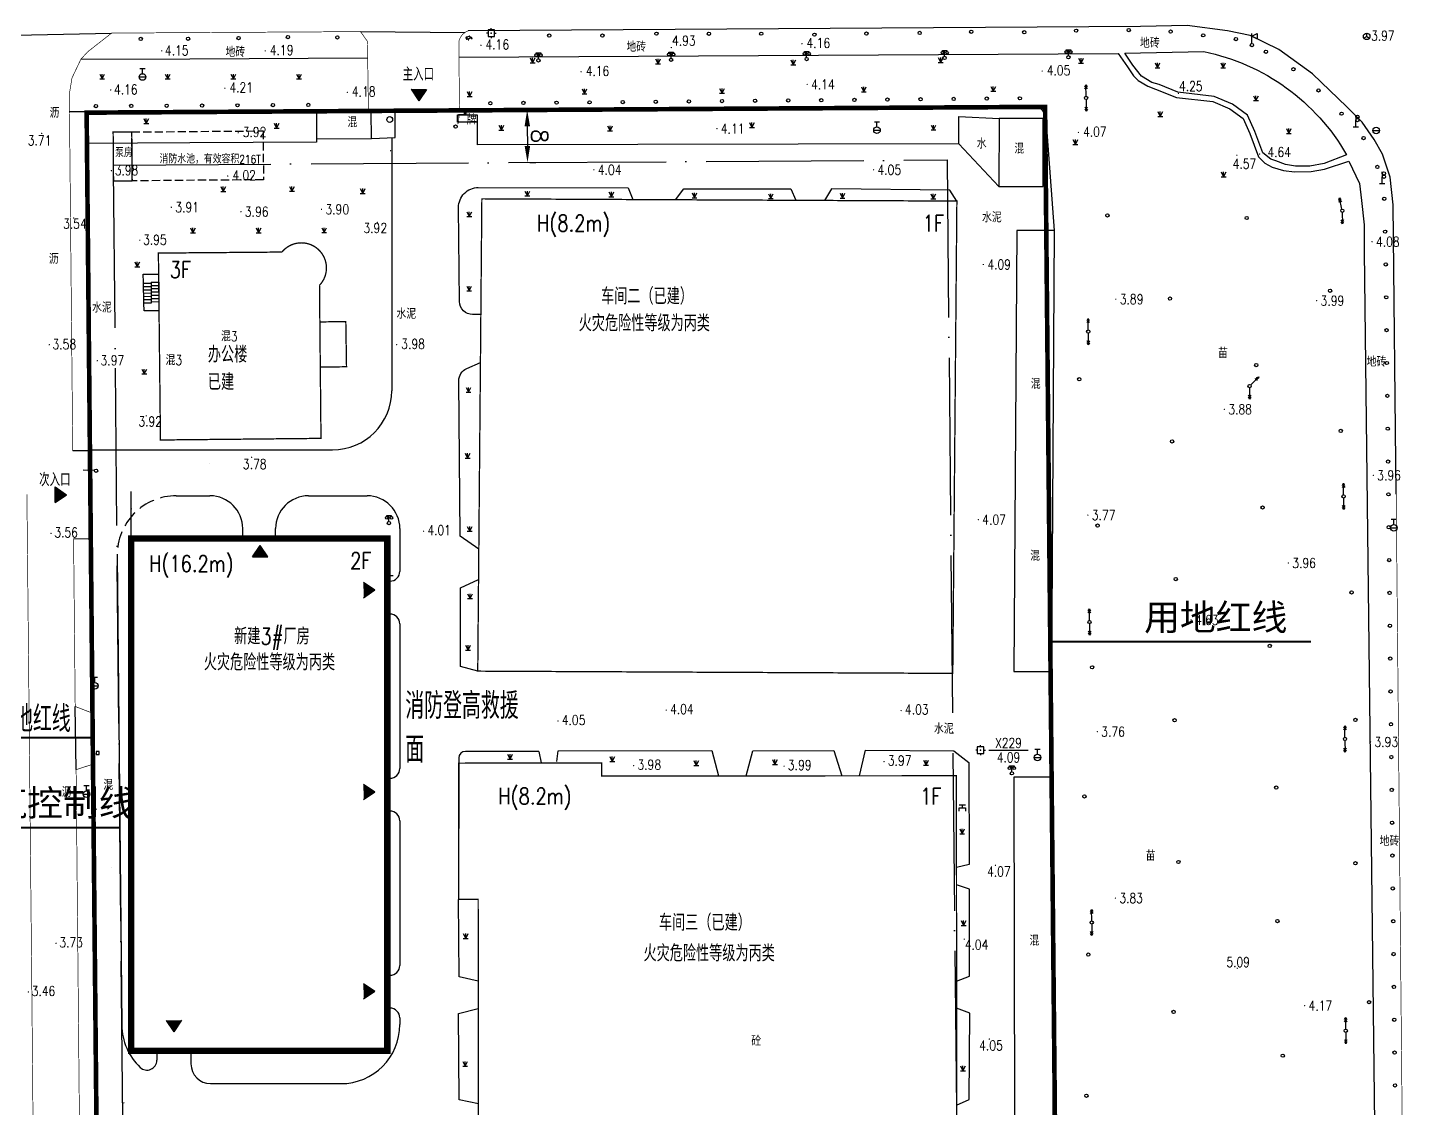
# Model space of a CAD drawing. Header units: millimetres. Extents: x 492948 to 493679, y 3432061 to 3432500.
# Drawn here: x 493225.3 to 493434.6, y 3432156.5 to 3432321.1 of the extents above; entities that cross this region are included whole.
import ezdxf
from ezdxf.enums import TextEntityAlignment as Align

# ---------------------------------------------------------------- set-up
doc = ezdxf.new("R2010")
doc.units = ezdxf.units.MM
for name, pattern in [('ACAD_ISO04W100', [30, 24, -3, 0, -3]), ('DASH', [0.35, 0.25, -0.1]), ('DOTE', [2.42, 2, -0.2, 0.02, -0.2])]:
    doc.linetypes.add(name, pattern=pattern)
for name, color, linetype in [('DIM_SYMB', 3, 'Continuous'), ('DLSS', 4, 'Continuous'), ('剖面墙', 6, 'DOTE'), ('地形', 8, 'Continuous'), ('建筑线', 4, 'Continuous'), ('细线', 253, 'Continuous'), ('道路', 42, 'Continuous')]:
    doc.layers.add(name, color=color, linetype=linetype)
doc.styles.add('_HZTXT', font='txt.shx', dxfattribs={"width": 0.8, "bigfont": 'hztxt.shx'})
doc.styles.add('HZ', font='rs.shx', dxfattribs={"width": 0.8, "bigfont": 'hztxt.shx'})
doc.styles.get("Standard").update_dxf_attribs({"font": 'txt', "bigfont": 'gbcbig.shx'})
doc.dimstyles.new('ISO-25', dxfattribs={"dimtxt": 2.5, "dimasz": 2.5, "dimexe": 1.25, "dimexo": 0.625, "dimtad": 1, "dimtxsty": 'Standard', "dimcen": 2.5, "dimadec": 0, "dimazin": 0, "dimtfac": 1, "dimtmove": 0, "dimatfit": 3, "dimfxl": 1, "dimarcsym": 0})

# ---------------------------------------------------------------- blocks, each defined once
blk = doc.blocks.new('gc170')
at = {"linetype": 'Continuous'}
blk.add_circle((0, 0), 0.5, dxfattribs=at)
blk = doc.blocks.new('GC200')
at = {"linetype": 'Continuous', "const_width": 0.2, "flags": 128}
blk.add_lwpolyline([(-0.1, 0, 1), (0.1, 0, 1)], format="xyb", close=True, dxfattribs=at)
blk = doc.blocks.new('gc299')
for points in [[(-0.8, 0), (0, 0), (0.8, 0)], [(0, 3.1), (0, 3.6)], [(0, 3.1), (0, 2.1)], [(0, 1.6), (0, 2.1)], [(0, 0), (0, 1.6)]]:
    blk.add_lwpolyline(points)
for centre in [(0.5, 3.1), (0.5, 2.1)]:
    blk.add_circle(centre, 0.5)
blk = doc.blocks.new('gcbj0612')
for p, q in [((-0.75, 0.26), (0.16, 0.53)), ((-0.57, -0.34), (0.34, -0.07))]:
    blk.add_line(p, q)
at = {"flags": 128}
for points in [[(-0.73, 0.26), (-0.77, 0.25), (-0.79, 0.23), (-0.81, 0.19), (-0.83, 0.15), (-0.84, 0.1), (-0.84, 0.05), (-0.84, -0.01), (-0.83, -0.07), (-0.81, -0.12), (-0.79, -0.18), (-0.77, -0.23), (-0.74, -0.27), (-0.7, -0.3), (-0.67, -0.33), (-0.63, -0.34), (-0.6, -0.34), (-0.57, -0.34), (-0.54, -0.32), (-0.51, -0.29), (-0.49, -0.25), (-0.48, -0.2), (-0.47, -0.15), (-0.47, -0.1), (-0.48, -0.04), (-0.49, 0.02), (-0.51, 0.07), (-0.54, 0.13), (-0.56, 0.17), (-0.6, 0.21), (-0.63, 0.24), (-0.67, 0.26), (-0.7, 0.27)], [(-0.71, 0.18), (-0.72, 0.17), (-0.75, 0.12), (-0.75, 0.04), (-0.74, -0.06), (-0.7, -0.15), (-0.66, -0.22), (-0.62, -0.25), (-0.6, -0.26), (-0.59, -0.24), (-0.57, -0.2), (-0.56, -0.12), (-0.58, -0.02), (-0.61, 0.08), (-0.66, 0.14), (-0.7, 0.17)]]:
    blk.add_lwpolyline(points, close=True, dxfattribs=at)
blk.add_lwpolyline([(0.3, -0.08), (0.33, -0.07), (0.36, -0.05), (0.38, -0.02), (0.4, 0.02), (0.41, 0.07), (0.42, 0.12), (0.41, 0.18), (0.41, 0.23), (0.39, 0.29), (0.37, 0.35), (0.35, 0.4), (0.32, 0.44), (0.28, 0.48), (0.25, 0.51), (0.21, 0.52), (0.18, 0.53), (0.15, 0.52)], dxfattribs=at)
at = {"extrusion": (0, 0, -1), "flags": 128}
blk.add_lwpolyline([(-0.4, 0.25), (-0.51, 0.28), (-0.61, 0.29), (-0.69, 0.27), (-0.77, 0.2), (-0.81, 0.09), (-0.82, -0.01), (-0.8, -0.06), (-0.76, -0.08), (-0.7, -0.09), (-0.64, -0.09), (-0.59, -0.07), (-0.57, -0.04), (-0.59, -0.01), (-0.63, 0.02), (-0.69, 0.03), (-0.75, 0.03), (-0.79, 0.02), (-0.84, -0.01), (-0.89, -0.1), (-0.91, -0.19), (-0.9, -0.29), (-0.87, -0.38)], dxfattribs=at)
blk.add_lwpolyline([(-0.09, -0.2), (-0.22, -0.54), (0.05, -0.54)], close=True)
blk = doc.blocks.new('*U3')
at = {"linetype": 'Continuous'}
for points in [[(0, 0), (0.5, 0.5), (-0.5, 0.5)], [(0, 0), (-0.5, 0.5), (-0.5, -0.5)], [(0, 0), (-0.5, -0.5), (0.5, -0.5)], [(0, 0), (0.5, -0.5), (0.5, 0.5)]]:
    blk.add_solid(points, dxfattribs=at)
blk = doc.blocks.new('gc002')
blk.add_lwpolyline([(-0.5, -0.5), (0.5, -0.5), (0.5, 0.5), (-0.5, 0.5), (-0.5, -0.5)])
at = {"linetype": 'Continuous'}
blk.add_blockref('*U3', (0, 0), dxfattribs=at)
blk = doc.blocks.new('gc259')
at = {"linetype": 'Continuous', "flags": 128}
for points in [[(-1, 0), (-1.5, 0)], [(-1, -1), (1, -1), (1, 1), (-1, 1), (-1, -1)], [(0, 1), (0, 1.5)], [(1, 0), (1.5, 0)], [(0, -1), (0, -1.5)]]:
    blk.add_lwpolyline(points, dxfattribs=at)
at = {"linetype": 'Continuous'}
blk.add_point((0, 0), dxfattribs=at)
blk.add_point((0, 0), dxfattribs=at)
blk = doc.blocks.new('gc013a')
at = {"linetype": 'Continuous'}
blk.add_line((0.5, 0), (4, 0), dxfattribs=at)
at = {"linetype": 'Continuous', "flags": 128}
for points in [[(2.77, 0.35), (3.38, 0), (2.77, -0.35)], [(3.39, 0.35), (4, 0), (3.39, -0.35)]]:
    blk.add_lwpolyline(points, dxfattribs=at)
blk = doc.blocks.new('gc133')
for p, q in [((-1, 0), (1, 0)), ((-0.8, 2.6), (0.8, 2.6)), ((0, 1), (0, 2.6))]:
    blk.add_line(p, q)
blk.add_circle((0, 0), 1)
blk = doc.blocks.new('gc013c')
at = {"linetype": 'Continuous'}
blk.add_line((0.5, 0), (4, 0), dxfattribs=at)
at = {"linetype": 'Continuous', "const_width": 0.15, "flags": 128}
blk.add_lwpolyline([(3.775, 0, 1), (3.925, 0, 1)], format="xyb", close=True, dxfattribs=at)
blk = doc.blocks.new('gc042')
blk.add_line((-1, 0), (1, 0))
blk.add_circle((0, 0), 1)
blk = doc.blocks.new('gc048')
for q in [(-0.87, -0.5), (0, 1), (0.87, -0.5)]:
    blk.add_line((0, 0), q)
blk.add_circle((0, 0), 1)
blk = doc.blocks.new('gc124')
for p, q in [((-0.75, 1.5), (0, 0)), ((-0.75, 0), (0.75, 0)), ((0, 0), (0, 1.5)), ((0, 0), (0.75, 1.5))]:
    blk.add_line(p, q)
blk = doc.blocks.new('gcx1')
blk.add_circle((0, 0), 0.5)
blk = doc.blocks.new('gc097')
for p, q in [((-0.7, 2), (-0.7, 2.3)), ((-0.7, 2.3), (0.7, 2.3)), ((0, 0.5), (0, 2.3)), ((0.7, 2.3), (0.7, 2))]:
    blk.add_line(p, q)
for centre, radius in [((-0.7, 1.6), 0.4), ((0, 0), 0.5), ((0.73, 1.6), 0.4)]:
    blk.add_circle(centre, radius)
blk = doc.blocks.new('gc019')
for p, q in [((0, 0.5), (0, 3.5)), ((0, 2.7), (1.6, 3.5)), ((1.6, 1.9), (0, 2.7)), ((1.6, 3.5), (1.6, 1.9))]:
    blk.add_line(p, q)
blk.add_circle((0, 0), 0.5)
blk = doc.blocks.new('gc018')
for p, q in [((-1, 1), (1, 1)), ((-1, 0), (1, 0)), ((-1, -1), (-1, 0)), ((0, 0), (0, 1)), ((1, 0), (1, -1))]:
    blk.add_line(p, q)
blk = doc.blocks.new('*D33')
at = {"color": 0, "lineweight": -2}
for p, q in [((493301.76, 3432308.52), (493302.66, 3432308.52)), ((493301.43, 3432306.02), (493301.45, 3432303.02)), ((493301.81, 3432300.52), (493302.71, 3432300.52))]:
    blk.add_line(p, q, dxfattribs=at)
at = {"color": 0}
for points in [[(493301.85, 3432306.02), (493301.01, 3432306.01), (493301.41, 3432308.52)], [(493301.86, 3432303.02), (493301.03, 3432303.01), (493301.46, 3432300.52)]]:
    blk.add_solid(points, dxfattribs=at)
at = {"layer": 'Defpoints', "color": 0}
for p in [(493301.14, 3432308.52), (493301.19, 3432300.52), (493301.46, 3432300.52)]:
    blk.add_point(p, dxfattribs=at)
at = {"color": 0, "insert": (493303.31, 3432304.53), "char_height": 2.5, "attachment_point": 5, "rotation": 270.3466}
blk.add_mtext('8', dxfattribs=at)

msp = doc.modelspace()

# ---------------------------------------------------------------- hatches: boundary and pattern name
at = {"layer": '细线', "linetype": 'Continuous'}
for points in [[(493283.726, 3432311.665), (493286.078, 3432311.656), (493284.895, 3432309.921)], [(493229.517, 3432248.765), (493229.526, 3432251.117), (493231.261, 3432249.934)], [(493259.551, 3432240.473), (493261.904, 3432240.482), (493260.721, 3432242.217)], [(493276.474, 3432236.611), (493276.484, 3432234.258), (493278.218, 3432235.442)], [(493276.474, 3432205.874), (493276.484, 3432203.521), (493278.218, 3432204.705)], [(493276.474, 3432175.517), (493276.484, 3432173.164), (493278.218, 3432174.347)], [(493248.746, 3432169.921), (493246.393, 3432169.911), (493247.577, 3432168.176)]]:
    msp.add_hatch(color=7, dxfattribs=at).paths.add_polyline_path(points)

# ---------------------------------------------------------------- linework, layer by layer
at = {"color": 1, "linetype": 'ACAD_ISO04W100'}
for p, q in [((493238.383, 3432300.136), (493365.381, 3432300.904)), ((493240.087, 3432124.835), (493238.383, 3432300.136)), ((493365.381, 3432300.904), (493367.093, 3432124.835))]:
    msp.add_line(p, q, dxfattribs=at)
at = {"color": 1, "lineweight": 100, "const_width": 0.7, "flags": 128}
msp.add_lwpolyline([(493236.135, 3432119.835), (493234.305, 3432308.111), (493380.303, 3432308.994), (493382.142, 3432119.835)], close=True, dxfattribs=at)
at = {"const_width": 0.3}
for points in [[(493381.095, 3432227.546), (493420.792, 3432227.546)], [(493235.23, 3432212.935), (493215.868, 3432212.935)], [(493239.363, 3432199.27), (493215.582, 3432199.27)]]:
    msp.add_lwpolyline(points, dxfattribs=at)
at = {"layer": 'DIM_SYMB', "linetype": 'Continuous'}
for points in [[(493285.835, 3432284.476, 0, 0, 0), (493284.215, 3432284.514, 0.4, 0, 0), (493282.716, 3432284.55, 0, 0, 0)], [(493286.305, 3432284.474, 0, 0, 0), (493288.098, 3432284.498, 0.4, 0, 0), (493289.597, 3432284.518, 0, 0, 0)], [(493259.661, 3432254.716, 0, 0, 0), (493254.566, 3432254.733, 0.4, 0, 0), (493253.066, 3432254.746, 0, 0, 0)], [(493286.238, 3432244.429, 0, 0, 0), (493286.281, 3432239.335, 0.4, 0, 0), (493286.286, 3432237.835, 0, 0, 0)], [(493237.871, 3432220.093, 0, 0, 0), (493237.797, 3432225.188, 0.4, 0, 0), (493237.768, 3432226.687, 0, 0, 0)], [(493285.945, 3432223.627, 0, 0, 0), (493284.325, 3432223.666, 0.4, 0, 0), (493282.826, 3432223.701, 0, 0, 0)], [(493286.415, 3432223.626, 0, 0, 0), (493288.208, 3432223.65, 0.4, 0, 0), (493289.707, 3432223.67, 0, 0, 0)], [(493238.089, 3432199.777, 0, 0, 0), (493238.131, 3432194.682, 0.4, 0, 0), (493238.137, 3432193.182, 0, 0, 0)], [(493286.095, 3432194.188, 0, 0, 0), (493286.226, 3432199.282, 0.4, 0, 0), (493286.258, 3432200.781, 0, 0, 0)], [(493285.958, 3432186.156, 0, 0, 0), (493284.339, 3432186.195, 0.4, 0, 0), (493282.839, 3432186.23, 0, 0, 0)], [(493286.429, 3432186.155, 0, 0, 0), (493288.221, 3432186.179, 0.4, 0, 0), (493289.721, 3432186.199, 0, 0, 0)], [(493238.074, 3432176.846, 0, 0, 0), (493237.977, 3432181.94, 0.4, 0, 0), (493237.941, 3432183.44, 0, 0, 0)]]:
    msp.add_lwpolyline(points, format="xyseb", dxfattribs=at)
at = {"layer": '剖面墙', "linetype": 'DASH', "ltscale": 5}
msp.add_lwpolyline([(493241.181, 3432305.169), (493261.18, 3432305.337), (493261.242, 3432297.897), (493241.243, 3432297.729)], close=True, dxfattribs=at)
at = {"layer": '地形', "color": 8}
for p, q in [((493250.028, 3432316.324), (493277.111, 3432316.469)), ((493233.424, 3432316.235), (493250.028, 3432316.324)), ((493291.821, 3432308.592), (493292.07, 3432308.578)), ((493291.808, 3432307.766), (493292.058, 3432307.772)), ((493242.993, 3432279.084), (493242.95, 3432282.317)), ((493244.137, 3432282.105), (493242.953, 3432282.107)), ((493244.14, 3432281.605), (493242.96, 3432281.603)), ((493244.143, 3432281.105), (493242.966, 3432281.099)), ((493244.136, 3432282.314), (493244.154, 3432279.105)), ((493244.136, 3432282.314), (493245.284, 3432282.311)), ((493244.139, 3432281.814), (493245.289, 3432281.815)), ((493244.142, 3432281.314), (493245.295, 3432281.319)), ((493245.284, 3432282.311), (493245.319, 3432279.127)), ((493244.146, 3432280.605), (493242.973, 3432280.596)), ((493244.148, 3432280.105), (493242.98, 3432280.092)), ((493244.151, 3432279.605), (493242.987, 3432279.588)), ((493244.154, 3432279.105), (493242.993, 3432279.084)), ((493244.144, 3432280.814), (493245.3, 3432280.822)), ((493244.147, 3432280.314), (493245.306, 3432280.326)), ((493244.15, 3432279.814), (493245.311, 3432279.83)), ((493244.153, 3432279.314), (493245.317, 3432279.334)), ((493371.733, 3432211.045), (493377.733, 3432211.045)), ((493235.232, 3432202.583), (493235.804, 3432202.023)), ((493235.232, 3432202.583), (493235.59, 3432202.233)), ((493238.017, 3432202.643), (493237.459, 3432202.046)), ((493238.017, 3432202.643), (493237.668, 3432202.261))]:
    msp.add_line(p, q, dxfattribs=at)
at = {"layer": '地形', "color": 8, "flags": 128}
for points in [[(493433.786, 3432250.009), (493433.305, 3432294.073), (493432.87, 3432298.304), (493431.699, 3432301.781), (493430.434, 3432304.034), (493428.591, 3432306.678), (493426.289, 3432308.975), (493421.055, 3432314.034), (493415.893, 3432317.724), (493411.545, 3432319.835), (493408.115, 3432320.56), (493401.97, 3432321.371), (493394.826, 3432321.253), (493292.409, 3432320.573)], [(493218.537, 3432319.814), (493238.104, 3432320.224)], [(493276.018, 3432320.451), (493291.935, 3432320.321)], [(493291.015, 3432316.547), (493391.432, 3432317.113)], [(493391.432, 3432317.113), (493392.844, 3432315.104), (493393.749, 3432313.713), (493394.482, 3432312.997), (493395.936, 3432312.132), (493397.118, 3432311.697), (493400.313, 3432310.427), (493405.832, 3432309.785), (493408.43, 3432308.69), (493410.487, 3432307.218), (493411.469, 3432304.919), (493412.834, 3432301.372), (493413.794, 3432300.433), (493414.875, 3432299.821), (493416.64, 3432299.295), (493418.307, 3432299.103), (493420.852, 3432299.128), (493422.869, 3432299.528), (493426.549, 3432300.706)], [(493426.221, 3432301.703), (493422.793, 3432300.346), (493420.652, 3432299.953), (493418.434, 3432299.94), (493416.925, 3432300.209), (493415.477, 3432300.759), (493414.689, 3432301.042), (493413.474, 3432301.996), (493412.23, 3432305.228), (493411.152, 3432307.752), (493408.834, 3432309.411), (493406.044, 3432310.588), (493400.531, 3432311.229), (493397.687, 3432312.378), (493396.563, 3432312.719), (493395.013, 3432313.661), (493393.685, 3432315.332), (493392.43, 3432317.145)], [(493234.042, 3432308.256), (493231.691, 3432308.24)], [(493250.028, 3432308.348), (493234.042, 3432308.256), (493234.676, 3432250.005)], [(493269.29, 3432308.46), (493250.028, 3432308.348)], [(493277.678, 3432304.172), (493281.306, 3432304.322), (493281.293, 3432308.258), (493277.632, 3432308.244)], [(493291.821, 3432308.592), (493291.798, 3432308.178), (493291.808, 3432307.766)], [(493292.07, 3432308.578), (493292.049, 3432308.174), (493292.058, 3432307.772)], [(493293.81, 3432306.667), (493293.815, 3432303.234)], [(493269.323, 3432304.109), (493269.318, 3432303.612), (493250.028, 3432303.5)], [(493250.028, 3432303.5), (493234.095, 3432303.408)], [(493426.549, 3432300.706), (493428.192, 3432297.345), (493428.518, 3432294.739), (493428.909, 3432291.025), (493428.899, 3432286.991)], [(493428.899, 3432286.991), (493431.28, 3432085.55)], [(493242.95, 3432282.317), (493242.93, 3432283.533), (493245.271, 3432283.501)], [(493245.332, 3432277.941), (493243.054, 3432277.914), (493242.993, 3432279.084)], [(493234.676, 3432250.005), (493235.038, 3432216.743), (493235.425, 3432216.735)], [(493382.124, 3432135.39), (493381.32, 3432223.031)], [(493232.701, 3432208.085), (493232.561, 3432217.701)], [(493235.232, 3432202.583), (493236.023, 3432120.037), (493236.366, 3432083.871)]]:
    msp.add_lwpolyline(points, dxfattribs=at)
at = {"layer": '地形', "color": 8, "const_width": 0.1, "flags": 128}
for points in [[(493238.104, 3432320.224), (493234.467, 3432317.378), (493233.424, 3432316.235), (493232.067, 3432313.38), (493231.665, 3432310.913), (493232.187, 3432256.604)], [(493250.028, 3432320.296), (493238.104, 3432320.224)], [(493277.23, 3432308.471), (493277.111, 3432316.469), (493277.082, 3432318.958), (493276.018, 3432320.451), (493250.028, 3432320.296)], [(493291.821, 3432308.592), (493291.11, 3432308.591), (493291.015, 3432316.547), (493291.027, 3432319.051)], [(493224.11, 3432092.12), (493226.7, 3432092), (493225.949, 3432175.218), (493225.204, 3432250.005)], [(493431.28, 3432085.55), (493435.36, 3432085.59), (493433.786, 3432250.009)], [(493232.316, 3432243.179), (493232.561, 3432217.701), (493235.038, 3432216.743)], [(493236.247, 3432083.871), (493233.864, 3432084.442), (493232.701, 3432208.085), (493235.161, 3432208.877)]]:
    msp.add_lwpolyline(points, dxfattribs=at)
msp.add_lwpolyline([(493291.027, 3432319.051, -0.0571576), (493291.227, 3432319.538, -0.0571576), (493291.533, 3432319.967, -0.0582008), (493291.935, 3432320.321, -0.0582008), (493292.409, 3432320.573)], format="xyb", dxfattribs=at)
at = {"layer": '地形', "color": 8, "flags": 128}
for points in [[(493392.43, 3432317.145), (493404.495, 3432317.401), (493404.495, 3432317.401, -0.215787), (493426.221, 3432301.703)], [(493381.761, 3432290.172), (493380.525, 3432306.518), (493380.525, 3432306.518, 0.5154295), (493377.671, 3432309.162), (493291.821, 3432308.592)]]:
    msp.add_lwpolyline(points, format="xyb", dxfattribs=at)
for points in [[(493277.632, 3432308.244), (493277.618, 3432308.456), (493277.23, 3432308.471), (493269.337, 3432308.409), (493269.323, 3432304.109), (493277.678, 3432304.172)], [(493291.808, 3432307.766), (493293.806, 3432307.774), (493293.81, 3432306.667), (493290.79, 3432306.655), (493290.799, 3432307.756)], [(493236.216, 3432210.833), (493235.777, 3432210.823), (493235.772, 3432210.377), (493236.213, 3432210.388)]]:
    msp.add_lwpolyline(points, close=True, dxfattribs=at)
at = {"layer": '地形', "color": 8}
msp.add_circle((493280.473, 3432307.062), 0.443, dxfattribs=at)
at = {"layer": '建筑线', "const_width": 0.2}
for points in [[(493241.243, 3432297.729), (493238.403, 3432297.705), (493238.341, 3432305.145), (493241.181, 3432305.169)], [(493293.882, 3432223.08), (493366.242, 3432222.738), (493366.867, 3432294.649), (493294.507, 3432294.991)], [(493293.948, 3432185.976), (493293.945, 3432188.324), (493293.68, 3432188.324), (493290.961, 3432188.322), (493290.99, 3432209.069), (493312.769, 3432209.101), (493312.76, 3432207.13), (493366.8, 3432207.144), (493366.84, 3432134.53), (493294.01, 3432134.503)]]:
    msp.add_lwpolyline(points, close=True, dxfattribs=at)
msp.add_lwpolyline([(493250.027, 3432258.319), (493270.002, 3432258.52), (493269.776, 3432281.826), (493269.776, 3432281.826, 1.0391928), (493264.051, 3432286.887), (493245.235, 3432286.732), (493245.548, 3432258.274)], format="xyb", close=True, dxfattribs=at)
at = {"layer": '建筑线'}
for points, const_width in [([(493269.83, 3432276.252), (493273.782, 3432276.29), (493273.892, 3432269.42), (493269.897, 3432269.382)], 0.2), ([(493280.092, 3432165.274), (493241.092, 3432165.274), (493241.092, 3432243.274), (493280.092, 3432243.274), (493280.092, 3432165.274)], 1)]:
    msp.add_lwpolyline(points, dxfattribs=dict(at, const_width=const_width))
at = {"layer": '细线', "color": 7, "linetype": 'Continuous'}
for p, q in [((493283.726, 3432311.665, -2.909), (493286.078, 3432311.656, -2.909)), ((493283.726, 3432311.665, -2.909), (493284.895, 3432309.921, -2.909)), ((493286.078, 3432311.656, -2.909), (493284.895, 3432309.921, -2.909)), ((493229.517, 3432248.765, -2.909), (493229.526, 3432251.117, -2.909)), ((493229.517, 3432248.765, -2.909), (493231.261, 3432249.934, -2.909)), ((493229.526, 3432251.117, -2.909), (493231.261, 3432249.934, -2.909)), ((493259.551, 3432240.473, -2.909), (493260.721, 3432242.217, -2.909)), ((493261.904, 3432240.482, -2.909), (493260.721, 3432242.217, -2.909)), ((493259.551, 3432240.473, -2.909), (493261.904, 3432240.482, -2.909)), ((493276.474, 3432236.611, -5.818), (493278.218, 3432235.442, -5.818)), ((493276.484, 3432234.258, -5.818), (493278.218, 3432235.442, -5.818)), ((493276.474, 3432205.874, -5.818), (493278.218, 3432204.705, -5.818)), ((493276.484, 3432203.521, -5.818), (493278.218, 3432204.705, -5.818)), ((493276.474, 3432175.517, -5.818), (493278.218, 3432174.347, -5.818)), ((493276.484, 3432173.164, -5.818), (493278.218, 3432174.347, -5.818)), ((493246.393, 3432169.911, -5.818), (493247.577, 3432168.176, -5.818)), ((493248.746, 3432169.921, -5.818), (493247.577, 3432168.176, -5.818))]:
    msp.add_line(p, q, dxfattribs=at)
at = {"layer": '细线', "linetype": 'DASH', "ltscale": 10}
msp.add_arc((493247.96, 3432240.774), 9, 90, 180.55699, dxfattribs=at)
at = {"layer": '道路'}
for p, q in [((493277.23, 3432308.471), (493234.305, 3432308.111)), ((493280.783, 3432304.301), (493280.769, 3432265.771)), ((493234.805, 3432256.629), (493232.187, 3432256.604)), ((493234.804, 3432256.774), (493271.769, 3432256.774)), ((493234.865, 3432250.456), (493236.052, 3432128.445)), ((493241.092, 3432243.274), (493241.092, 3432250.456)), ((493247.96, 3432249.774), (493253.092, 3432249.774)), ((493268.092, 3432249.774), (493277.017, 3432249.774)), ((493234.936, 3432243.207), (493232.316, 3432243.179)), ((493258.092, 3432243.274), (493258.092, 3432244.774)), ((493263.092, 3432243.274), (493263.092, 3432244.774)), ((493282.017, 3432244.774), (493282.017, 3432238.274)), ((493238.961, 3432240.687), (493239.656, 3432169.187)), ((493280.092, 3432237.634), (493281.017, 3432237.634)), ((493280.092, 3432236.774), (493280.517, 3432236.774)), ((493280.092, 3432231.774), (493280.517, 3432231.774)), ((493282.017, 3432230.274), (493282.017, 3432208.274)), ((493290.992, 3432209.867), (493290.961, 3432188.322)), ((493303.185, 3432210.865), (493291.992, 3432210.865)), ((493303.185, 3432210.865), (493303.527, 3432209.103)), ((493280.092, 3432206.774), (493280.517, 3432206.774)), ((493280.092, 3432201.774), (493280.517, 3432201.774)), ((493282.017, 3432200.274), (493282.017, 3432178.274)), ((493280.092, 3432176.774), (493280.517, 3432176.774)), ((493280.092, 3432171.774), (493280.517, 3432171.774)), ((493282.017, 3432170.274), (493282.017, 3432169.274)), ((493244.992, 3432165.274), (493244.992, 3432163.835)), ((493250.192, 3432165.274), (493250.192, 3432163.274)), ((493253.192, 3432160.274), (493273.017, 3432160.274))]:
    msp.add_line(p, q, dxfattribs=at)
at = {"layer": '道路', "flags": 128}
for points in [[(493373.265, 3432296.847), (493367.148, 3432303.345), (493367.142, 3432307.542), (493373.288, 3432307.227)], [(493373.265, 3432296.847), (493379.997, 3432296.882), (493380.02, 3432307.212), (493373.288, 3432307.227), (493373.265, 3432296.847)], [(493375.553, 3432223.045), (493381.32, 3432223.031), (493381.761, 3432290.172), (493375.995, 3432290.185)], [(493375.595, 3432206.982), (493381.386, 3432206.997), (493381.494, 3432154.727), (493375.702, 3432154.713)]]:
    msp.add_lwpolyline(points, close=True, dxfattribs=at)
for points in [[(493367.146, 3432303.345), (493293.815, 3432303.234)], [(493323.986, 3432294.852), (493325.273, 3432296.491), (493341.567, 3432296.491), (493342.345, 3432294.765)], [(493366.867, 3432294.649), (493365.778, 3432296.327), (493347.773, 3432296.536), (493346.727, 3432294.744)], [(493293.882, 3432223.08), (493291.27, 3432223.763), (493291.243, 3432235.763), (493294.003, 3432237.041)], [(493305.928, 3432209.312), (493306.123, 3432210.946), (493329.541, 3432210.998), (493330.573, 3432207.134)], [(493334.774, 3432207.135), (493335.788, 3432210.95), (493348.149, 3432211.02), (493349.331, 3432207.139)], [(493352.057, 3432207.14), (493352.936, 3432211.029), (493366.401, 3432210.968), (493368.705, 3432209.15), (493368.717, 3432193.634), (493366.806, 3432193.164)], [(493366.815, 3432175.899), (493368.809, 3432176.614), (493368.786, 3432189.897), (493366.808, 3432190.558)], [(493293.96, 3432175.902), (493291.051, 3432176.556), (493290.961, 3432188.322)], [(493293.982, 3432157.199), (493291.041, 3432157.809), (493290.967, 3432170.957), (493293.965, 3432171.717)], [(493366.824, 3432157.016), (493368.762, 3432157.871), (493368.835, 3432171.007), (493366.817, 3432171.749)]]:
    msp.add_lwpolyline(points, dxfattribs=at)
for points in [[(493294.354, 3432277.37), (493293.104, 3432277.37, -0.4112895), (493291.104, 3432279.35), (493290.961, 3432293.675, -0.4177163), (493293.967, 3432296.705), (493316.805, 3432296.661), (493317.517, 3432294.882)], [(493294.043, 3432241.64), (493291.22, 3432243.653), (493290.996, 3432267.303, -0.300902), (493292.197, 3432269.155), (493294.29, 3432270.068)]]:
    msp.add_lwpolyline(points, format="xyb", dxfattribs=at)
at = {"layer": '道路'}
for centre, radius, start, end in [((493271.769, 3432265.774), 9, 270, 359.97947), ((493253.092, 3432244.774), 5, 0, 90), ((493268.092, 3432244.774), 5, 90, 180), ((493277.017, 3432244.774), 5, 0, 90), ((493280.517, 3432238.274), 1.5, 270, 0), ((493280.517, 3432230.274), 1.5, 0, 90), ((493291.992, 3432209.865), 1, 90, 179.91756), ((493280.517, 3432208.274), 1.5, 270, 0), ((493280.517, 3432200.274), 1.5, 0, 90), ((493280.517, 3432178.274), 1.5, 270, 0), ((493280.517, 3432170.274), 1.5, 0, 90), ((493248.655, 3432169.274), 9, 180.55699, 226.49137), ((493273.017, 3432169.274), 9, 270, 0), ((493243.492, 3432163.835), 1.5, 226.49137, 0), ((493253.192, 3432163.274), 3, 180, 270)]:
    msp.add_arc(centre, radius, start, end, dxfattribs=at)

# ---------------------------------------------------------------- block references
at = {"layer": '地形', "color": 8, "xscale": 0.5, "yscale": 0.5}
for name, p in [('gc259', (493295.944, 3432320.221, 4.203)), ('gc170', (493399.433, 3432320.448)), ('gcbj0612', (493292.507, 3432319.485)), ('gc170', (493404.401, 3432319.882)), ('gc170', (493409.368, 3432319.317)), ('gc124', (493302.233, 3432315.712)), ('gc124', (493364.413, 3432315.77)), ('gc170', (493413.945, 3432317.382)), ('gc124', (493321.355, 3432315.561)), ('gc124', (493341.94, 3432315.386)), ('gc124', (493385.788, 3432315.64)), ('gc170', (493418.133, 3432314.727)), ('gc124', (493310.147, 3432310.964)), ('gc124', (493331.098, 3432311.053)), ('gc124', (493352.698, 3432311.28)), ('gc124', (493372.418, 3432311.359)), ('gc170', (493386.55, 3432310.35)), ('gc170', (493421.954, 3432311.501)), ('gc124', (493397.843, 3432307.532)), ('gc170', (493425.464, 3432307.956)), ('gc124', (493384.93, 3432303.273)), ('gc170', (493428.811, 3432304.241)), ('gc170', (493430.919, 3432299.858)), ('gc124', (493407.501, 3432298.346)), ('gc170', (493431.977, 3432294.992)), ('gc170', (493389.795, 3432292.474)), ('gc170', (493411.013, 3432292.071)), ('gc170', (493432.092, 3432289.993)), ('gc170', (493432.207, 3432284.994)), ('gc170', (493423.723, 3432281.004)), ('gc170', (493399.332, 3432279.802)), ('gc170', (493432.273, 3432279.995)), ('gc170', (493386.88, 3432274.77)), ('gc170', (493432.328, 3432274.995)), ('gc170', (493412.468, 3432269.686)), ('gc170', (493432.384, 3432269.995)), ('gc170', (493385.505, 3432267.525)), ('gc170', (493411.46, 3432266.47)), ('gc170', (493432.44, 3432264.996)), ('gc170', (493432.495, 3432259.996)), ('gc170', (493399.647, 3432258.056)), ('gc170', (493425.341, 3432259.657)), ('gc170', (493432.551, 3432254.996)), ('gc170', (493432.606, 3432249.997)), ('gc170', (493413.44, 3432247.995)), ('gc170', (493388.302, 3432245.239)), ('gc170', (493432.662, 3432244.997)), ('gc170', (493432.718, 3432239.997)), ('gc170', (493400.201, 3432237.092)), ('gc170', (493427.001, 3432235.074)), ('gc170', (493432.773, 3432234.998)), ('gc170', (493387.07, 3432230.56)), ('gc170', (493432.829, 3432229.998)), ('gc170', (493414.519, 3432226.927)), ('gc170', (493432.885, 3432224.998)), ('gc170', (493387.471, 3432223.663)), ('gc170', (493432.94, 3432219.998)), ('gc170', (493400.035, 3432215.6)), ('gc170', (493427.584, 3432215.658)), ('gc170', (493432.996, 3432214.999)), ('gc259', (493370.483, 3432211.045, 4.086)), ('gc170', (493433.052, 3432209.999)), ('gc097', (493375.247, 3432207.519)), ('gc170', (493415.519, 3432205.349)), ('gc170', (493386.296, 3432203.999)), ('gc170', (493433.107, 3432204.999)), ('gc018', (493367.702, 3432202.246)), ('gc170', (493433.163, 3432200)), ('gc170', (493433.219, 3432195)), ('gc170', (493400.608, 3432194.023)), ('gc170', (493427.586, 3432193.83)), ('gc170', (493433.274, 3432190)), ('gc170', (493387.41, 3432184.81)), ('gc170', (493415.687, 3432185.017)), ('gc170', (493433.33, 3432185.001)), ('gc170', (493386.89, 3432179.933)), ('gc170', (493433.386, 3432180.001)), ('gc170', (493433.441, 3432175.001)), ('gc170', (493429.663, 3432172.68)), ('gc170', (493399.87, 3432171.204)), ('gc170', (493433.497, 3432170.002)), ('gc170', (493416.517, 3432164.533)), ('gc170', (493433.552, 3432165.002)), ('gc170', (493433.608, 3432160.002)), ('gc170', (493386.61, 3432158.439))]:
    msp.add_blockref(name, p, dxfattribs=at)
at = {"layer": '地形', "color": 8}
for name, p, xscale, yscale, zscale, rotation in [('gcx1', (493369.054, 3432320.433), 0.4999981845355799, 0.4999981843866408, 0.4999981846351915, 359.9993464872617), ('gcx1', (493385.021, 3432320.596), 0.4999982394842523, 0.4999982393346727, 0.4999982395441217, 359.9993400840087), ('gcx1', (493393.046, 3432320.679), 0.4999982677734927, 0.4999982677400112, 0.4999982678700628, 359.9993369357448), ('gcx1', (493242.544, 3432319.344), 0.4999977195109552, 0.4999977196566761, 0.4999977196022742, 359.9993839461436), ('gcx1', (493249.766, 3432319.372), 0.4999977476253958, 0.4999977475963533, 0.4999977476990337, 359.9993824520676), ('gcx1', (493257.446, 3432319.47), 0.4999977766129667, 0.4999977764673531, 0.499997776723012, 359.9993807979096), ('gcx1', (493264.953, 3432319.624), 0.4999978042035542, 0.4999978044070303, 0.4999978043061373, 359.99937914375), ('gcx1', (493272.495, 3432319.573), 0.4999978343552994, 0.4999978342093527, 0.4999978344353633, 359.9993772761496), ('gcx1', (493304.771, 3432319.856), 0.4999979556026776, 0.4999979557469487, 0.4999979556887778, 359.9993686851681), ('gcx1', (493312.869, 3432319.846), 0.4999979865693948, 0.4999979864805937, 0.4999979866513311, 359.9993661772371), ('gcx1', (493321.1, 3432320.138), 0.4999980136361842, 0.4999980134889483, 0.4999980137210428, 359.9993638293845), ('gcx1', (493329.089, 3432320.12), 0.4999980437298039, 0.499998043756932, 0.4999980438170941, 359.9993611613696), ('gcx1', (493337.058, 3432320.137), 0.4999980730085279, 0.4999980730935931, 0.499998073079911, 359.9993583866321), ('GC200', (493343.266, 3432318.608, 4.16), 0.4999981181198208, 0.499998118262738, 0.4999981182154275, 359.9993547581383), ('gcx1', (493345.158, 3432319.987), 0.4999981049066241, 0.4999981047585607, 0.4999981049861891, 359.9993553450929), ('gcx1', (493353.082, 3432320.161), 0.4999981312167651, 0.499998131301254, 0.4999981312728149, 359.999352516991), ('gcx1', (493361.202, 3432320.259), 0.4999981590403277, 0.4999981592409313, 0.4999981591296657, 359.9993494754472), ('gcx1', (493377.124, 3432320.35), 0.4999982148621067, 0.4999982146546245, 0.4999982149358868, 359.9993431255557), ('gc019', (493411.807, 3432318.389), 0.4999983945503463, 0.4999983943998814, 0.4999983946315219, 359.9993313330053), ('gc048', (493429.294, 3432319.724), 0.4999985028740414, 0.4999985028989613, 0.4999985029430296, 359.9993388570531), ('GC200', (493429.261, 3432319.708, 3.97), 0.4999984946669118, 0.4999984945170581, 0.4999984947082365, 359.9993373629338), ('GC200', (493245.733, 3432317.52, 4.153), 0.4999977534462372, 0.49999775364995, 0.499997753529377, 359.9993816516584), ('GC200', (493261.512, 3432317.521, 4.192), 0.499997816252641, 0.4999978160485625, 0.4999978163683107, 359.9993780765433), ('GC200', (493294.36, 3432318.372, 4.157), 0.4999979349970119, 0.4999979347921908, 0.4999979350889569, 359.9993702859743), ('gc097', (493303.121, 3432316.068), 0.4999980001318365, 0.499997999984771, 0.4999980002475015, 359.9993655902825), ('gc097', (493323.334, 3432316.153), 0.4999980780725007, 0.4999980782158673, 0.4999980781286497, 359.9993593471376), ('GC200', (493323.377, 3432318.027, 4.196), 0.4999980515878485, 0.4999980516731739, 0.4999980516997189, 359.9993610546576), ('gc097', (493343.983, 3432316.267), 0.4999981557222061, 0.499998155515641, 0.499998155807979, 359.9993523569396), ('gc097', (493365.003, 3432316.445), 0.4999982327899063, 0.4999982328154147, 0.4999982328724348, 359.9993447264105), ('gc097', (493383.859, 3432316.54), 0.4999983042113968, 0.4999983040615916, 0.4999983042568637, 359.9993378429307), ('gc133', (493242.808, 3432313.542), 0.4999977901755533, 0.4999977904371917, 0.4999977903141292, 359.9993786634828), ('GC200', (493309.632, 3432314.341, 4.161), 0.4999980498415253, 0.4999980498105288, 0.4999980499345695, 359.9993620151544), ('GC200', (493379.861, 3432314.439, 4.046), 0.4999983248751111, 0.4999983250163496, 0.4999983249684971, 359.9993378963191), ('gc124', (493397.43, 3432314.939), 0.4999983923964838, 0.4999983925372362, 0.9999967849219302, 359.9993330939163), ('gc124', (493407.431, 3432314.939), 0.4999984446088641, 0.4999984446913004, 0.9999968893390861, 359.9993320267656), ('gc124', (493236.665, 3432313.245), 0.4999977672416189, 0.4999977671541274, 0.9999955346785395, 359.9993798907594), ('gc124', (493246.666, 3432313.245), 0.4999978083364345, 0.4999978081323206, 0.9999956168242944, 359.9993777030058), ('gc124', (493256.666, 3432313.245), 0.4999978494312661, 0.4999978495761752, 0.9999956989980506, 359.9993753551694), ('gc124', (493266.666, 3432313.246), 0.4999978904678959, 0.4999978905543685, 0.9999957811019587, 359.9993729539722), ('GC200', (493237.969, 3432311.569, 4.16), 0.4999977926203256, 0.4999977927654982, 0.4999977927055233, 359.999378129875), ('GC200', (493255.358, 3432311.837, 4.21), 0.4999978615385459, 0.4999978616833687, 0.4999978616594702, 359.9993744480461), ('GC200', (493274.009, 3432311.209, 4.175), 0.4999979471625154, 0.4999979473650455, 0.4999979472353651, 359.9993692187682), ('gc124', (493292.643, 3432310.564), 0.4999980013541974, 0.4999980013817549, 0.9999960029425624, 359.999365590284), ('gc170', (493341.173, 3432309.964), 0.4999982422719202, 0.4999982421286404, 0.4999982423480395, 0.5356497156509797), ('gc170', (493346.214, 3432310.011), 0.4999982622220858, 0.4999982621520758, 0.4999982623089445, 0.5356480933765718), ('gc170', (493351.255, 3432310.059), 0.4999982822261037, 0.4999982821755111, 0.4999982822979279, 0.5356464176812321), ('gc170', (493356.297, 3432310.106), 0.499998302288327, 0.4999983021989465, 0.4999983023573832, 0.5356447419236701), ('gc170', (493361.338, 3432310.153), 0.499998322466961, 0.4999983226880431, 0.4999983225441725, 0.5356430660415296), ('gc170', (493366.379, 3432310.201), 0.4999983428827692, 0.4999983427114785, 0.4999983429343167, 0.5356414432687977), ('gc170', (493371.42, 3432310.248), 0.4999983635357516, 0.4999983636662364, 0.4999983636294806, 0.5356398736054702), ('gc170', (493376.462, 3432310.295), 0.4999983846630816, 0.4999983846209943, 0.499998384766104, 0.535638410160813), ('GC200', (493400.617, 3432311.037, 4.25), 0.499998489312326, 0.499998489394784, 0.4999984894005914, 359.9993322402693), ('gc124', (493412.431, 3432309.939), 0.4999985964722995, 0.4999985964968801, 0.9999971931292673, 359.9993354954336), ('gc170', (493235.706, 3432309.102), 0.4999978128746652, 0.4999978127889335, 0.499997812958605, 0.3374790724222761), ('gc170', (493241.101, 3432309.134), 0.4999978352820914, 0.4999978351406753, 0.499997835386833, 0.3374778833337504), ('gc170', (493246.496, 3432309.165), 0.4999978577477244, 0.4999978579580784, 0.4999978578239654, 0.337476694206044), ('gc170', (493251.89, 3432309.197), 0.499997880155151, 0.4999978803098202, 0.4999978802627155, 0.3374755051177316), ('gc170', (493257.285, 3432309.229), 0.499997902615299, 0.499997902661562, 0.4999979026956274, 0.3374742092699364), ('gc170', (493262.679, 3432309.261), 0.4999979250172407, 0.4999979250133038, 0.4999979251151365, 0.3374729134615447), ('gc170', (493268.074, 3432309.293), 0.4999979474191825, 0.4999979473650455, 0.4999979475136402, 0.337471617653269), ('gc170', (493295.802, 3432309.539), 0.4999980608099961, 0.4999980609863997, 0.4999980608896959, 0.5356637311759551), ('gc170', (493300.843, 3432309.586), 0.4999980811806544, 0.499998081009835, 0.4999980812959757, 0.5356622685400658), ('gc170', (493305.884, 3432309.633), 0.499998101551313, 0.4999981014989316, 0.4999981016388624, 0.5356608059042958), ('gc170', (493310.925, 3432309.68), 0.4999981218012083, 0.4999981219880283, 0.4999981219162856, 0.5356592900346401), ('gc170', (493315.967, 3432309.728), 0.4999981420511039, 0.4999981420114636, 0.4999981421277154, 0.5356577741651073), ('gc170', (493321.008, 3432309.775), 0.4999981621802362, 0.499998162034899, 0.4999981622745875, 0.535656205061696), ('gc170', (493326.049, 3432309.822), 0.4999981822511639, 0.4999981820583344, 0.4999981823608317, 0.5356546360207687), ('gc170', (493331.09, 3432309.87), 0.4999982023177384, 0.4999982020817697, 0.4999982023935456, 0.5356530136212545), ('gc170', (493336.132, 3432309.917), 0.4999982223261084, 0.4999982221052051, 0.4999982223838588, 0.5356513912842279), ('gc124', (493243.385, 3432306.471), 0.4999978781279228, 0.4999978779815137, 0.9999957563955986, 359.9993724203458), ('gc124', (493263.232, 3432305.765), 0.4999979732397581, 0.4999979734420776, 0.9999959466105326, 359.9993670309972), ('gc170', (493290.508, 3432306.001), 0.4999980883169918, 0.4999980884604156, 0.4999980883858367, 359.9993599341224), ('gc124', (493297.48, 3432305.459), 0.4999982316251647, 0.4999982314184308, 0.9999964633953558, 359.9993506494846), ('gc124', (493314.045, 3432305.336), 0.4999982316251647, 0.4999982314184308, 0.9999964633953558, 359.9993506494846), ('gc124', (493335.656, 3432305.846), 0.4999982316251647, 0.4999982314184308, 0.9999964633953558, 359.9993506494846), ('gc133', (493354.696, 3432305.431), 0.4999983760977022, 0.4999983757734299, 0.4999983761563824, 359.9993393904957), ('gc124', (493363.308, 3432305.48), 0.4999982316251647, 0.4999982314184308, 0.9999964633953558, 359.9993506494846), ('gc299', (493427.632, 3432305.936), 0.4999999999736039, 0.5, 0.5, 359.9989127726222), ('GC200', (493227.467, 3432304.949, 3.712), 0.4999978279527104, 0.499997828155756, 0.4999978280338108, 359.9993746080874), ('GC200', (493257.39, 3432305.042, 3.92), 0.4999979572907819, 0.4999979571439326, 0.4999979573727043, 359.9993678313932), ('GC200', (493385.387, 3432305.098, 4.074), 0.4999985282532783, 0.4999985280446708, 0.4999985283342281, 359.9993319735163), ('gc124', (493417.431, 3432304.94), 0.4999987811060401, 0.4999987813644111, 0.9999975623931273, 359.999345047295), ('gc042', (493430.724, 3432305.395), 0.4999990182404258, 0.4999990183860064, 0.4999990183265486, 359.9993824536369), ('GC200', (493280.595, 3432302.314, 4.056), 0.499998097106411, 0.4999980973079801, 0.4999980972019615, 359.999359293801), ('GC200', (493412.979, 3432301.801, 4.637), 0.4999988155069863, 0.4999988153576851, 0.4999988155964434, 359.9993428595399), ('GC200', (493409.515, 3432301.623, 4.57), 0.499998782503639, 0.4999987822957337, 0.4999987825847185, 359.9993389107838), ('GC200', (493238.082, 3432299.276, 3.976), 0.4999979462895854, 0.499997946433723, 0.4999979463590061, 359.9993672977685), ('GC200', (493255.804, 3432298.461, 4.02), 0.4999980381999621, 0.4999980381689966, 0.4999980382756247, 359.999362335306), ('gc299', (493431.659, 3432297.311), 0.4999999999758713, 0.5, 0.5, 359.9988991656047), ('gc124', (493255.109, 3432296.119), 0.49999807289192, 0.4999980730935931, 0.9999961460265345, 359.9993603609911), ('gc124', (493265.571, 3432296.136), 0.4999981213791568, 0.499998121522367, 0.9999962429020445, 359.9993577463615), ('gc124', (493276.366, 3432295.802), 0.4999981746394648, 0.4999981746077538, 0.9999963495175211, 359.9993547048502), ('gc124', (493301.439, 3432295.426), 0.4999982316251647, 0.4999982314184308, 0.9999964633953558, 359.9993506494846), ('gc124', (493314.232, 3432295.314), 0.4999982316251647, 0.4999982314184308, 0.9999964633953558, 359.9993506494846), ('gc124', (493326.895, 3432295.134), 0.4999982316251647, 0.4999982314184308, 0.9999964633953558, 359.9993506494846), ('gc124', (493338.524, 3432295.019), 0.4999982316251647, 0.4999982314184308, 0.9999964633953558, 359.9993506494846), ('gc124', (493349.439, 3432295.083), 0.4999982316251647, 0.4999982314184308, 0.9999964633953558, 359.9993506494846), ('gc124', (493363.278, 3432295.001), 0.4999982316251647, 0.4999982314184308, 0.9999964633953558, 359.9993506494846), ('gc013a', (493425.581, 3432293.169), 0.4999951610001646, 0.4999951608479023, 0.9999903221259065, 102.7982869001348), ('GC200', (493232.322, 3432292.069, 3.537), 0.4999980138691701, 0.4999980139546096, 0.4999980139407563, 359.9993622285529), ('GC200', (493278.583, 3432291.419, 3.923), 0.4999982477487606, 0.4999982477165759, 0.4999982478550207, 359.9993499024509), ('gc124', (493292.597, 3432292.285), 0.4999982316251647, 0.4999982314184308, 0.9999964633953558, 359.9993506494846), ('gc170', (493425.581, 3432293.169), 0.4999951610573942, 0.4999951608479023, 0.9999903221259065, 359.9988944591504), ('gc013a', (493425.581, 3432293.169), 0.4999951611971157, 0.4999951608479023, 0.9999903221259065, 270.2497871218723), ('gc124', (493250.49, 3432289.838), 0.4999981326716312, 0.4999981326982379, 0.9999962655598584, 359.9993558253781), ('gc124', (493260.49, 3432289.838), 0.4999981820319794, 0.4999981820583344, 0.9999963642514841, 359.9993532641114), ('gc124', (493270.49, 3432289.839), 0.4999982316251647, 0.4999982314184308, 0.9999964633953558, 359.9993506494846), ('GC200', (493242.409, 3432288.683, 3.945), 0.4999981090392215, 0.4999981089495122, 0.4999981091332465, 359.9993568392077), ('gc124', (493242.023, 3432284.639), 0.4999981641040199, 0.4999981638975441, 0.9999963284484384, 359.9993532640883), ('gc124', (493292.574, 3432280.96), 0.4999982316251647, 0.4999982314184308, 0.9999964633953558, 359.9993506494846), ('GC200', (493228.606, 3432272.781, 3.58), 0.4999982644547674, 0.4999982644803822, 0.4999982645746543, 359.9993457936727), ('GC200', (493281.534, 3432272.789, 3.98), 0.4999985507796105, 0.4999985508620739, 0.4999985508679038, 359.9993322937125), ('GC200', (493235.925, 3432270.335, 3.97), 0.4999983422206131, 0.4999983422458172, 0.4999983423196663, 359.9993416849752), ('gc124', (493243.079, 3432268.33), 0.4999984145149089, 0.4999984144233167, 0.9999968292176885, 359.9993378964378), ('gc124', (493292.475, 3432265.54), 0.4999982316251647, 0.4999982314184308, 0.9999964633953558, 359.9993506494846), ('GC200', (493243.402, 3432261.95, 3.918), 0.4999985188818666, 0.4999985187314451, 0.4999985189743953, 359.9993317600598), ('gc124', (493292.341, 3432255.53), 0.4999982316251647, 0.4999982314184308, 0.9999964633953558, 359.9993506494846), ('gc013c', (493235.753, 3432253.593), 0.4999986109538682, 0.49999861093238, 0.4999986110949792, 177.5554736222566), ('gc170', (493235.753, 3432253.593), 0.4999986110252213, 0.49999861093238, 0.4999986110949791, 359.9993256236677), ('GC200', (493259.431, 3432255.635, 3.78), 0.4999987291872348, 0.4999987292103469, 0.4999987292556384, 359.9993211415041), ('gc013a', (493425.771, 3432249.675), 0.4999960304294966, 0.499996030703187, 0.9999920612448242, 90.24970931970418), ('gc170', (493425.771, 3432249.675), 0.4999960306352015, 0.499996030703187, 0.9999920612448245, 359.998816660332), ('GC200', (493241.13, 3432247.796, 3.659), 0.4999987445543393, 0.4999987445771694, 0.4999987446510213, 359.9993184201147), ('gc013a', (493425.771, 3432249.675), 0.4999960304483649, 0.499996030703187, 0.9999920612448245, 270.3342539706163), ('gc097', (493280.358, 3432245.617), 0.4999990680157263, 0.4999990682117641, 0.4999990681190216, 359.9993049202346), ('gc133', (493433.417, 3432244.913), 0.5000011590543659, 0.5000011590309441, 0.5000011591100973, 359.9994454219415), ('GC200', (493228.89, 3432244.051, 3.557), 0.4999987252876312, 0.4999987254850566, 0.4999987253984223, 359.9993181532835), ('GC200', (493285.624, 3432244.386, 4.01), 0.4999991335578411, 0.4999991334043443, 0.4999991336366711, 359.9993021989175), ('gc124', (493292.659, 3432244.368), 0.4999982316251647, 0.4999982314184308, 0.9999964633953558, 359.9993506494846), ('gc124', (493292.714, 3432234.123), 0.4999982316251647, 0.4999982314184308, 0.9999964633953558, 359.9993506494846), ('gc124', (493292.412, 3432226.266), 0.4999982316251647, 0.4999982314184308, 0.9999964633953558, 359.9993506494846), ('gc133', (493235.572, 3432220.843), 0.4999992135945409, 0.499999213963747, 0.499999213690466, 359.9992913133981), ('GC200', (493322.592, 3432217.147, 4.035), 0.5000001424174614, 0.5000001424923539, 0.5000001425029503, 359.999261592728), ('GC200', (493358.376, 3432217.081, 4.029), 0.5000005881716986, 0.5000005881302059, 0.5000005882441874, 359.9992618601902), ('GC200', (493306.107, 3432215.482, 4.051), 0.5000000062696106, 0.500000006519258, 0.5000000063838022, 359.9992627664657), ('gc013a', (493425.988, 3432212.762), 0.4999970671634632, 0.4999970672652125, 0.9999941347818653, 90.3341651500874), ('gc170', (493425.988, 3432212.762), 0.4999970673884536, 0.4999970672652125, 0.9999941347818653, 359.9987278698056), ('gc013a', (493425.988, 3432212.762), 0.4999970672861668, 0.4999970672652125, 0.9999941347818653, 270.1609989802295), ('gc124', (493298.799, 3432209.681), 0.5000042608252948, 0.5000042608007789, 1.000008521724354, 359.9994326188862), ('gc124', (493314.374, 3432209.327), 0.5000043885336461, 0.5000043883919716, 1.000008777164465, 359.9994240813696), ('gc133', (493379.144, 3432209.923), 0.5000011631469311, 0.5000011627562344, 0.5000011631724341, 359.9992622345642), ('GC200', (493317.632, 3432208.683, 3.98), 0.5000003282175361, 0.5000003282912076, 0.5000003282882702, 359.9992508141172), ('gc124', (493327.169, 3432208.705), 0.5000045066959239, 0.5000045066699386, 1.000009013441135, 359.9994158640084), ('gc124', (493339.146, 3432208.852), 0.5000046057659739, 0.5000046058557928, 1.000009211638096, 359.9994090339979), ('GC200', (493340.549, 3432208.614, 3.99), 0.5000006203621218, 0.5000006202608347, 0.5000006204469403, 359.9992478797117), ('GC200', (493355.771, 3432209.31, 3.974), 0.500000809303945, 0.5000008093193173, 0.5000008093618965, 359.9992500144265), ('gc124', (493362.164, 3432208.768), 0.5000048189820272, 0.5000048191286623, 1.000009638055565, 359.9993937731931), ('gc133', (493234.293, 3432204.357), 0.4999995504443643, 0.4999995506368577, 0.499999550535017, 359.999272210673), ('gc124', (493367.676, 3432198.322), 0.500005162293432, 0.5000051623210311, 1.000010324616981, 359.9993660262523), ('GC200', (493372.746, 3432193.507, 4.069), 0.5000016727007774, 0.500001672655344, 0.5000016727653619, 359.9992276042383), ('gc124', (493367.883, 3432184.34), 0.5000055954201373, 0.5000055953860283, 1.000011190920346, 359.9993307556724), ('gc124', (493292.044, 3432182.374), 0.5000048181095316, 0.5000048181973398, 1.000009636242206, 359.9993871031497), ('GC200', (493229.647, 3432181.648, 3.728), 0.5000000298458431, 0.5000000298023224, 0.5000000299686574, 359.9992440368422), ('GC200', (493368.002, 3432182.274, 4.04), 0.500002046629809, 0.5000020465813577, 0.5000020466755601, 359.9992023652359), ('GC200', (493225.431, 3432174.239, 3.455), 0.5000001670423133, 0.5000001671724021, 0.5000001671538298, 359.9992352858727), ('gc013a', (493426.113, 3432168.325), 0.4999978386996987, 0.4999978388659656, 0.9999956776651852, 90.16093423804004), ('gc170', (493426.113, 3432168.325), 0.4999978388274546, 0.4999978388659656, 0.9999956776651852, 359.9986630914131), ('gc013a', (493426.113, 3432168.325), 0.4999978390226349, 0.4999978388659656, 0.9999956776651852, 270.1221806787083), ('GC200', (493371.808, 3432167.055, 4.054), 0.5000028225425593, 0.5000028223730624, 0.5000028226391764, 359.9991651208086), ('gc124', (493291.97, 3432162.919), 0.500005336685499, 0.5000053364783525, 1.000010673484324, 359.9993464966097), ('gc124', (493367.799, 3432162.222), 0.500006395956937, 0.5000063958577812, 1.000012791922259, 359.9992667245396), ('GC200', (493239.974, 3432157.356, 3.976), 0.5000008229303159, 0.5000008228234947, 0.5000008230024359, 359.9992010292647)]:
    msp.add_blockref(name, p, dxfattribs=dict(at, xscale=xscale, yscale=yscale, zscale=zscale, rotation=rotation))
at = {"layer": '地形', "color": 8, "xscale": 0.5, "yscale": 0.5, "zscale": 0.5}
for p in [(493344.062, 3432312.412, 4.14), (493330.315, 3432305.676, 4.11), (493311.573, 3432299.408, 4.04), (493354.172, 3432299.408, 4.05), (493247.208, 3432293.711, 3.91), (493270.083, 3432293.397, 3.9), (493257.806, 3432293.029, 3.96), (493430.11, 3432288.46, 4.08), (493370.906, 3432284.992, 4.09), (493391.081, 3432279.705, 3.89), (493421.67, 3432279.487, 3.99), (493407.612, 3432262.94, 3.88), (493430.3, 3432252.89, 3.96), (493370.131, 3432246.141, 4.07), (493386.823, 3432246.831, 3.77), (493417.36, 3432239.54, 3.96), (493402.54, 3432230.87, 4.63), (493388.26, 3432213.86, 3.76), (493429.88, 3432212.3, 3.93), (493391.02, 3432188.52, 3.83), (493409.57, 3432177.84, 5.09), (493419.84, 3432172.15, 4.17)]:
    msp.add_blockref('GC200', p, dxfattribs=at)
at = {"layer": '地形', "color": 8}
for name, p, xscale, yscale, rotation in [('gc013a', (493386.55, 3432310.35), 0.5000000001938587, 0.5, 90.53139586857958), ('gc002', (493291.925, 3432308.099), 0.250000000051591, 0.25, 271.3902147589406), ('gc013a', (493386.55, 3432310.35), 0.5000000001938587, 0.5, 270.5313958685796), ('gc013a', (493386.88, 3432274.77), 0.5000000001938587, 0.5, 90.53139586857958), ('gc013a', (493386.88, 3432274.77), 0.4999999999310011, 0.5, 270.2462368482749), ('gc013a', (493411.46, 3432266.47), 0.4999999999121357, 0.5, 270.104906221426), ('gc013a', (493411.46, 3432266.47), 0.5000000000324203, 0.5, 45.97425287357596), ('gc013a', (493387.07, 3432230.56), 0.4999999999310011, 0.5, 90.24623684827496), ('gc013a', (493387.07, 3432230.56), 0.5000000000895982, 0.5, 270.4257968582157), ('gc013a', (493387.41, 3432184.81), 0.5000000000895982, 0.5, 90.42579685821569), ('gc013a', (493387.41, 3432184.81), 0.4999999998195416, 0.5, 269.9215842945182)]:
    msp.add_blockref(name, p, dxfattribs=dict(at, xscale=xscale, yscale=yscale, rotation=rotation))

# ---------------------------------------------------------------- texts
at = {"color": 0, "style": '_HZTXT', "width": 0.8}
for s, p in [('主入口', (493284.834, 3432312.966, -2.909)), ('次入口', (493229.461, 3432251.24, -2.909))]:
    msp.add_text(s, height=2, dxfattribs=at).set_placement(p, align=Align.CENTER)
at = {"char_height": 4, "attachment_point": 1}
for s, insert, width in [('{\\fKaiTi_GB2312|b0|i0|c134|p49;用地红线}', (493395.384, 3432233.288), 87.21708), ('消防登高救援\\P面', (493282.843, 3432219.811), 93.50259), ('建筑用地红线', (493214.608, 3432217.789), 87.21708), ('{\\fKaiTi_GB2312|b0|i0|c134|p49;建筑控制线}', (493214.321, 3432205.012), 87.21708)]:
    msp.add_mtext(s, dxfattribs=dict(at, insert=insert, width=width))
at = {"layer": 'DLSS', "color": 4, "style": 'HZ', "width": 0.8}
for s, height, p in [('泵房', 1.25, (493238.64, 3432301.978)), ('消防水池，有效容积216T', 1.25, (493245.409, 3432301.019)), ('H(8.2m)', 2.5, (493302.917, 3432291.281)), ('1F', 2.5, (493361.664, 3432291.254)), ('3F', 2.5, (493246.96, 3432284.211)), ('车间二（已建）', 2.5, (493312.669, 3432280.16)), ('火灾危险性等级为丙类', 2.5, (493309.26, 3432276.068)), ('办公楼', 2.5, (493252.774, 3432271.3)), ('已建', 2.5, (493252.774, 3432267.114)), ('H(16.2m)', 2.5, (493243.825, 3432239.442)), ('2F', 2.5, (493274.442, 3432239.892)), ('新建3#厂房', 2.5, (493256.778, 3432228.383)), ('火灾危险性等级为丙类', 2.5, (493252.148, 3432224.442)), ('H(8.2m)', 2.5, (493297.021, 3432204.053)), ('1F', 2.5, (493361.273, 3432204.027)), ('车间三（已建）', 2.5, (493321.487, 3432184.794)), ('火灾危险性等级为丙类', 2.5, (493319.131, 3432180.139))]:
    msp.add_text(s, height=height, dxfattribs=at).set_placement(p, align=Align.MIDDLE_LEFT)
at = {"layer": '地形', "color": 8, "style": 'HZ', "width": 0.8}
for s, p in [('4.16', (493295.054, 3432318.487)), ('4.93', (493323.465, 3432319.076)), ('4.16', (493343.96, 3432318.723)), ('3.97', (493429.955, 3432319.823)), ('4.15', (493246.227, 3432317.588)), ('4.19', (493262.206, 3432317.636)), ('4.16', (493310.326, 3432314.456)), ('4.05', (493380.555, 3432314.554)), ('4.16', (493238.464, 3432311.637)), ('4.21', (493256.052, 3432311.952)), ('4.14', (493344.662, 3432312.412)), ('4.25', (493400.7, 3432312.141)), ('4.18', (493274.703, 3432311.324)), ('沥', (493228.662, 3432308.081)), ('混', (493274.039, 3432306.649)), ('4.11', (493330.915, 3432305.676)), ('3.71', (493225.34, 3432303.883)), ('3.92', (493258.084, 3432305.157)), ('4.07', (493386.081, 3432305.212)), ('混', (493375.627, 3432302.633)), ('4.64', (493414.168, 3432302.111)), ('3.98', (493238.577, 3432299.345)), ('4.04', (493312.173, 3432299.408)), ('4.05', (493354.772, 3432299.408)), ('4.57', (493408.873, 3432300.313)), ('4.02', (493256.498, 3432298.576)), ('3.91', (493247.808, 3432293.711)), ('3.96', (493258.406, 3432293.029)), ('3.90', (493270.683, 3432293.397)), ('3.54', (493230.721, 3432291.206)), ('3.95', (493242.904, 3432288.752)), ('3.92', (493276.471, 3432290.552)), ('4.08', (493430.71, 3432288.46)), ('沥', (493228.55, 3432285.839)), ('4.09', (493371.506, 3432284.992)), ('3.89', (493391.681, 3432279.705)), ('3.99', (493422.27, 3432279.487)), ('混3', (493254.764, 3432274.061)), ('3.58', (493229.101, 3432272.85)), ('3.98', (493282.228, 3432272.903)), ('3.97', (493236.42, 3432270.403)), ('混3', (493246.331, 3432270.439)), ('混', (493378.121, 3432266.821)), ('3.88', (493408.212, 3432262.94)), ('3.92', (493242.178, 3432261.086)), ('3.78', (493258.11, 3432254.6)), ('3.96', (493430.9, 3432252.89)), ('3.77', (493387.423, 3432246.831)), ('4.01', (493286.2, 3432244.543)), ('4.07', (493370.731, 3432246.141)), ('3.56', (493229.38, 3432244.193)), ('混', (493378.033, 3432240.649)), ('3.96', (493417.96, 3432239.54)), ('4.63', (493403.14, 3432230.87)), ('4.05', (493306.683, 3432215.639)), ('4.04', (493323.168, 3432217.303)), ('4.03', (493358.952, 3432217.238)), ('3.76', (493388.86, 3432213.86)), ('3.93', (493430.48, 3432212.3)), ('3.97', (493356.347, 3432209.467)), ('3.98', (493318.208, 3432208.839)), ('3.99', (493341.125, 3432208.771)), ('沥', (493230.508, 3432204.658)), ('混', (493236.85, 3432205.759)), ('4.07', (493371.465, 3432192.562)), ('3.83', (493391.62, 3432188.52)), ('3.73', (493230.138, 3432181.789)), ('混', (493377.931, 3432182.047)), ('4.04', (493368.068, 3432181.438)), ('5.09', (493407.916, 3432178.775)), ('3.46', (493225.921, 3432174.381)), ('4.17', (493420.44, 3432172.15)), ('砼', (493335.564, 3432166.771)), ('4.05', (493370.264, 3432166.077))]:
    msp.add_text(s, height=1.5, dxfattribs=at).set_placement(p, align=Align.MIDDLE_LEFT)
for s, p in [('地砖', (493318.031, 3432318.233)), ('地砖', (493396.264, 3432318.819)), ('地砖', (493256.958, 3432317.44)), ('厂牌', (493292.216, 3432307.177)), ('水', (493370.645, 3432303.501)), ('水泥', (493372.195, 3432292.271)), ('水泥', (493236.626, 3432278.54)), ('水泥', (493282.993, 3432277.584)), ('苗', (493407.39, 3432271.602)), ('地砖', (493430.78, 3432270.284)), ('水泥', (493364.868, 3432214.417)), ('X229', (493374.733, 3432212.145)), ('4.09', (493374.733, 3432209.945)), ('地砖', (493432.779, 3432197.302)), ('苗', (493396.369, 3432195.071))]:
    msp.add_text(s, height=1.5, dxfattribs=at).set_placement(p, align=Align.MIDDLE)

# ---------------------------------------------------------------- dimensions: what is measured, and where the dimension line sits
dim = msp.add_aligned_dim(p1=(493301.137, 3432308.516), p2=(493301.186, 3432300.516), distance=0.277, dimstyle='ISO-25')
dim.commit()
dim.dimension.update_dxf_attribs({"geometry": '*D33', "text_midpoint": (493303.314, 3432304.529)})

doc.saveas('drawing.dxf')
